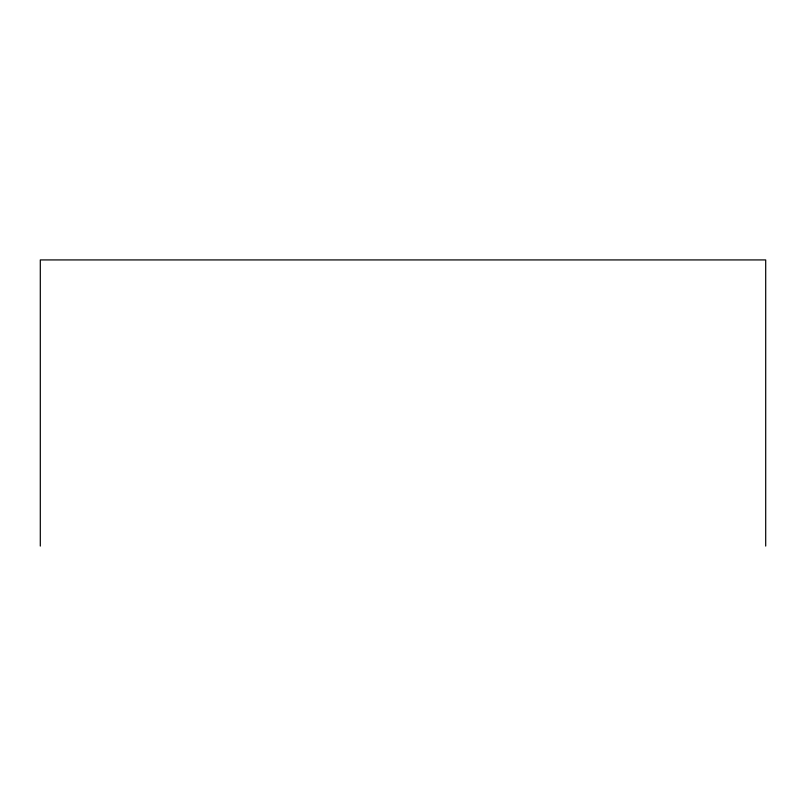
<?xml version="1.0" encoding="UTF-8"?>
<svg xmlns="http://www.w3.org/2000/svg" width="806" height="806" viewBox="0 0 806 806"><rect width="100%" height="100%" fill="white"/><g stroke="black" fill="none" stroke-linecap="round" stroke-linejoin="round"><path stroke-width="1.21" d="M765.7 546.075L765.7 259.925L40.3 259.925L40.3 546.075"/></g></svg>
